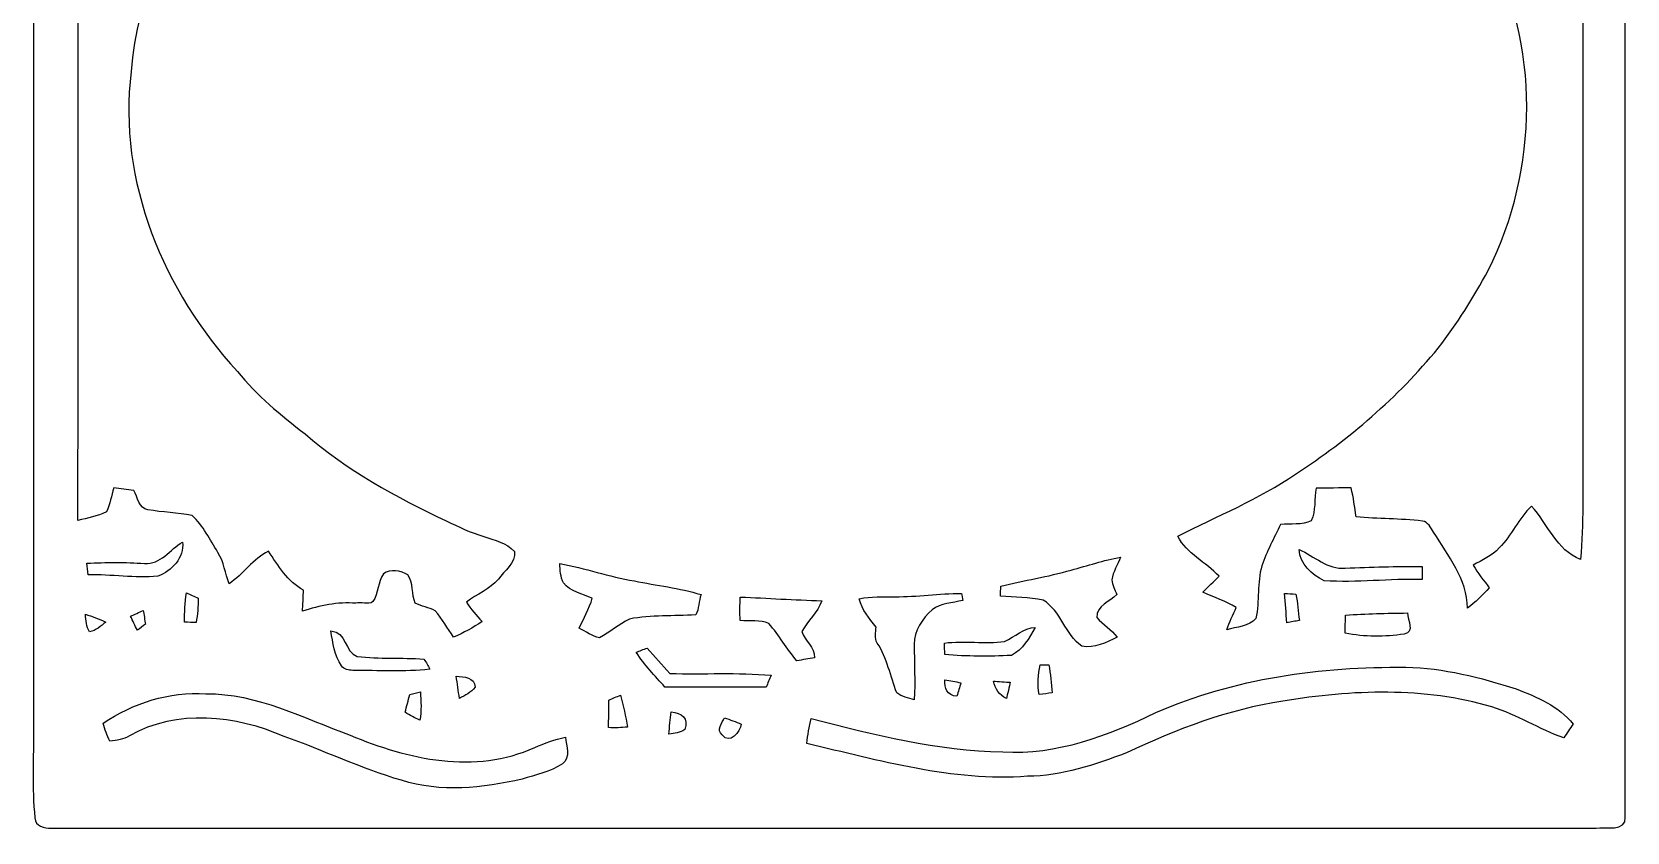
# Model space of a CAD drawing. Header units: centimetres. Extents: x -12.4 to 12.7, y -13 to 12.3.
# Drawn here: x -12.39 to 12.75, y -12.97 to -0.36 of the extents above; entities that cross this region are included whole.
import ezdxf

# ---------------------------------------------------------------- set-up
doc = ezdxf.new("R2010")
doc.units = ezdxf.units.CM
doc.header["$MEASUREMENT"] = 0
doc.layers.add('Camada 1', color=7, linetype='Continuous')

msp = doc.modelspace()

# ---------------------------------------------------------------- linework, layer by layer
at = {"layer": 'Camada 1', "color": 250}
for points, knots in [([(-10.51631, 12.22057), (-10.22809, 12.2495), (-9.93775, 12.24421), (-9.64847, 12.24456), (-9.64847, 12.24456), (-5.82683, 12.22904), (-2.00448, 12.25973), (1.81716, 12.22904), (1.81716, 12.22904), (4.63903, 12.25691), (7.4616, 12.23186), (10.28382, 12.24386), (10.28382, 12.24386), (10.75408, 12.25444), (11.25149, 12.21281), (11.66248, 11.96128), (11.66248, 11.96128), (11.97539, 11.77114), (12.29607, 11.53407), (12.44565, 11.18799), (12.44565, 11.18799), (12.54301, 10.98585), (12.64038, 10.77948), (12.68765, 10.55899), (12.68765, 10.55899), (12.74657, 10.02841), (12.71129, 9.49325), (12.71834, 8.96056), (12.71834, 8.96056), (12.71729, 1.72791), (12.71729, -5.5051), (12.71834, -12.73775), (12.71834, -12.73775), (12.73563, -12.9734), (12.39485, -12.88627), (12.26009, -12.91308), (12.26009, -12.91308), (4.14514, -12.91131), (-3.96981, -12.91026), (-12.08476, -12.91343), (-12.08476, -12.91343), (-12.19165, -12.91625), (-12.33734, -12.87956), (-12.34264, -12.74904), (-12.34264, -12.74904), (-12.3892, -12.27561), (-12.36063, -11.79865), (-12.36557, -11.32417), (-12.36557, -11.32417), (-12.3631, -4.15078), (-12.36698, 3.02295), (-12.3638, 10.19634), (-12.3638, 10.19634), (-12.36239, 10.99608), (-11.84487, 11.78066), (-11.09027, 12.06182), (-11.09027, 12.06182), (-10.90471, 12.13273), (-10.71421, 12.19517), (-10.51631, 12.22057), (-10.51631, 12.22057), (-10.51631, 12.22057), (-10.51631, 12.22057), (-10.51631, 12.22057)], [0, 0, 0, 0, 0.05882353, 0.05882353, 0.05882353, 0.05882353, 0.11764706, 0.11764706, 0.11764706, 0.11764706, 0.17647059, 0.17647059, 0.17647059, 0.17647059, 0.23529412, 0.23529412, 0.23529412, 0.23529412, 0.29411765, 0.29411765, 0.29411765, 0.29411765, 0.35294118, 0.35294118, 0.35294118, 0.35294118, 0.41176471, 0.41176471, 0.41176471, 0.41176471, 0.47058824, 0.47058824, 0.47058824, 0.47058824, 0.52941176, 0.52941176, 0.52941176, 0.52941176, 0.58823529, 0.58823529, 0.58823529, 0.58823529, 0.64705882, 0.64705882, 0.64705882, 0.64705882, 0.70588235, 0.70588235, 0.70588235, 0.70588235, 0.76470588, 0.76470588, 0.76470588, 0.76470588, 0.82352941, 0.82352941, 0.82352941, 0.82352941, 0.88235294, 0.88235294, 0.88235294, 0.88235294, 1, 1, 1, 1]), ([(-10.84968, 6.0385), (-11.16259, 5.98452), (-11.41201, 6.18913), (-11.6586, 6.33942), (-11.6586, 6.33942), (-11.66389, 1.54093), (-11.65154, -3.25967), (-11.66566, -8.0578), (-11.66566, -8.0578), (-11.51361, -8.02358), (-11.35556, -7.99394), (-11.21586, -7.92268), (-11.21586, -7.92268), (-11.15519, -7.80415), (-11.13684, -7.67009), (-11.09874, -7.54415), (-11.09874, -7.54415), (-10.99326, -7.55862), (-10.88849, -7.57167), (-10.78301, -7.58825), (-10.78301, -7.58825), (-10.71845, -7.69514), (-10.70645, -7.86765), (-10.56181, -7.89058), (-10.56181, -7.89058), (-10.33145, -7.93468), (-10.09403, -7.9308), (-9.86508, -7.98301), (-9.86508, -7.98301), (-9.68939, -8.14282), (-9.58356, -8.3626), (-9.46009, -8.56298), (-9.46009, -8.56298), (-9.35919, -8.71291), (-9.34649, -8.89635), (-9.27982, -9.06039), (-9.27982, -9.06039), (-9.0611, -8.9027), (-8.90341, -8.66987), (-8.66175, -8.54322), (-8.66175, -8.54322), (-8.50794, -8.77358), (-8.36048, -9.01947), (-8.11036, -9.15952), (-8.11036, -9.15952), (-8.11389, -9.24278), (-8.12094, -9.40894), (-8.12482, -9.49184), (-8.12482, -9.49184), (-7.85389, -9.40294), (-7.56955, -9.3405), (-7.2831, -9.36625), (-7.2831, -9.36625), (-7.20478, -9.33662), (-7.09013, -9.398), (-7.01499, -9.33944), (-7.01499, -9.33944), (-6.92679, -9.20715), (-6.93949, -9.03076), (-6.84883, -8.90094), (-6.84883, -8.90094), (-6.73982, -8.81803), (-6.57613, -8.8519), (-6.46642, -8.91681), (-6.46642, -8.91681), (-6.37399, -9.04134), (-6.41138, -9.22338), (-6.34859, -9.36378), (-6.34859, -9.36378), (-6.24946, -9.41564), (-6.13516, -9.43081), (-6.03638, -9.48443), (-6.03638, -9.48443), (-5.92349, -9.61178), (-5.83988, -9.76101), (-5.74393, -9.90141), (-5.74393, -9.90141), (-5.58624, -9.83368), (-5.43736, -9.74796), (-5.29449, -9.65341), (-5.29449, -9.65341), (-5.38692, -9.55922), (-5.47088, -9.45762), (-5.5432, -9.34755), (-5.5432, -9.34755), (-5.37916, -9.2202), (-5.17419, -9.14929), (-5.03908, -8.9849), (-5.03908, -8.9849), (-4.94877, -8.85331), (-4.75897, -8.7316), (-4.78684, -8.54816), (-4.78684, -8.54816), (-4.90573, -8.40458), (-5.10575, -8.37494), (-5.27015, -8.31144), (-5.27015, -8.31144), (-5.47546, -8.25041), (-5.66914, -8.15869), (-5.8607, -8.06485), (-5.8607, -8.06485), (-6.65021, -7.69549), (-7.42421, -7.26899), (-8.08531, -6.69502), (-8.08531, -6.69502), (-8.46984, -6.40045), (-8.84555, -6.0893), (-9.15141, -5.71112), (-9.15141, -5.71112), (-10.30887, -4.45206), (-11.04194, -2.71039), (-10.82499, -0.98249), (-10.82499, -0.98249), (-10.73856, 0.21696), (-10.20163, 1.35502), (-9.44739, 2.2793), (-9.44739, 2.2793), (-9.67176, 2.38972), (-9.90282, 2.49379), (-10.09544, 2.65642), (-10.09544, 2.65642), (-10.24784, 2.84515), (-10.41788, 3.07622), (-10.34027, 3.33657), (-10.34027, 3.33657), (-10.32792, 3.58987), (-10.04676, 3.72604), (-9.82133, 3.73274), (-9.82133, 3.73274), (-9.60826, 3.70346), (-9.35567, 3.50591), (-9.44951, 3.25931), (-9.44951, 3.25931), (-9.46538, 3.12455), (-9.61249, 3.08645), (-9.71056, 3.02472), (-9.71056, 3.02472), (-9.71409, 2.99332), (-9.72079, 2.93123), (-9.72432, 2.90019), (-9.72432, 2.90019), (-9.56239, 2.88431), (-9.39024, 2.86773), (-9.2396, 2.94252), (-9.2396, 2.94252), (-8.81803, 3.12737), (-8.37494, 3.40889), (-8.22784, 3.86997), (-8.22784, 3.86997), (-8.06379, 4.28061), (-8.14564, 4.73392), (-8.2363, 5.15161), (-8.2363, 5.15161), (-8.26452, 5.22922), (-8.28428, 5.32553), (-8.35907, 5.37139), (-8.35907, 5.37139), (-8.62506, 5.44759), (-8.90976, 5.47088), (-9.15599, 5.60705), (-9.15599, 5.60705), (-9.57897, 5.80602), (-9.8104, 6.23464), (-10.07075, 6.59765), (-10.07075, 6.59765), (-10.30499, 6.38387), (-10.51066, 6.08048), (-10.84968, 6.0385), (-10.84968, 6.0385), (-10.84968, 6.0385), (-10.84968, 6.0385), (-10.84968, 6.0385)], [0, 0, 0, 0, 0.02272727, 0.02272727, 0.02272727, 0.02272727, 0.04545455, 0.04545455, 0.04545455, 0.04545455, 0.06818182, 0.06818182, 0.06818182, 0.06818182, 0.09090909, 0.09090909, 0.09090909, 0.09090909, 0.11363636, 0.11363636, 0.11363636, 0.11363636, 0.13636364, 0.13636364, 0.13636364, 0.13636364, 0.15909091, 0.15909091, 0.15909091, 0.15909091, 0.18181818, 0.18181818, 0.18181818, 0.18181818, 0.20454545, 0.20454545, 0.20454545, 0.20454545, 0.22727273, 0.22727273, 0.22727273, 0.22727273, 0.25, 0.25, 0.25, 0.25, 0.27272727, 0.27272727, 0.27272727, 0.27272727, 0.29545455, 0.29545455, 0.29545455, 0.29545455, 0.31818182, 0.31818182, 0.31818182, 0.31818182, 0.34090909, 0.34090909, 0.34090909, 0.34090909, 0.36363636, 0.36363636, 0.36363636, 0.36363636, 0.38636364, 0.38636364, 0.38636364, 0.38636364, 0.40909091, 0.40909091, 0.40909091, 0.40909091, 0.43181818, 0.43181818, 0.43181818, 0.43181818, 0.45454545, 0.45454545, 0.45454545, 0.45454545, 0.47727273, 0.47727273, 0.47727273, 0.47727273, 0.5, 0.5, 0.5, 0.5, 0.52272727, 0.52272727, 0.52272727, 0.52272727, 0.54545455, 0.54545455, 0.54545455, 0.54545455, 0.56818182, 0.56818182, 0.56818182, 0.56818182, 0.59090909, 0.59090909, 0.59090909, 0.59090909, 0.61363636, 0.61363636, 0.61363636, 0.61363636, 0.63636364, 0.63636364, 0.63636364, 0.63636364, 0.65909091, 0.65909091, 0.65909091, 0.65909091, 0.68181818, 0.68181818, 0.68181818, 0.68181818, 0.70454545, 0.70454545, 0.70454545, 0.70454545, 0.72727273, 0.72727273, 0.72727273, 0.72727273, 0.75, 0.75, 0.75, 0.75, 0.77272727, 0.77272727, 0.77272727, 0.77272727, 0.79545455, 0.79545455, 0.79545455, 0.79545455, 0.81818182, 0.81818182, 0.81818182, 0.81818182, 0.84090909, 0.84090909, 0.84090909, 0.84090909, 0.86363636, 0.86363636, 0.86363636, 0.86363636, 0.88636364, 0.88636364, 0.88636364, 0.88636364, 0.90909091, 0.90909091, 0.90909091, 0.90909091, 0.93181818, 0.93181818, 0.93181818, 0.93181818, 0.95454545, 0.95454545, 0.95454545, 0.95454545, 1, 1, 1, 1]), ([(11.19611, 5.86634), (11.1633, 5.34211), (10.96716, 4.85422), (10.7629, 4.37762), (10.7629, 4.37762), (10.93082, 4.23404), (11.10015, 4.09222), (11.2589, 3.93806), (11.2589, 3.93806), (11.40072, 3.80048), (11.46563, 3.56835), (11.37603, 3.38702), (11.37603, 3.38702), (11.18694, 3.20146), (10.90436, 3.15348), (10.65142, 3.12279), (10.65142, 3.12279), (10.23232, 3.09633), (9.76524, 3.09104), (9.41493, 3.36127), (9.41493, 3.36127), (9.44704, 3.41806), (9.47984, 3.47416), (9.5123, 3.5306), (9.5123, 3.5306), (9.82662, 3.49003), (10.14412, 3.43853), (10.46198, 3.48262), (10.46198, 3.48262), (10.63449, 3.43147), (10.68493, 3.59622), (10.7442, 3.70417), (10.7442, 3.70417), (10.24643, 3.76237), (9.71726, 3.69323), (9.24525, 3.89608), (9.24525, 3.89608), (8.99654, 3.99909), (8.73584, 4.07776), (8.50477, 4.21887), (8.50477, 4.21887), (8.30615, 4.36527), (8.17951, 4.58294), (8.05674, 4.79213), (8.05674, 4.79213), (7.82461, 4.75686), (7.59072, 4.72793), (7.35612, 4.73322), (7.35612, 4.73322), (7.12576, 4.71417), (6.9469, 4.87645), (6.75569, 4.97134), (6.75569, 4.97134), (6.53062, 5.09693), (6.2805, 5.17066), (6.0265, 5.20876), (6.0265, 5.20876), (6.01063, 5.18019), (5.97853, 5.12339), (5.96265, 5.09517), (5.96265, 5.09517), (6.08683, 5.01544), (6.21841, 4.94841), (6.35106, 4.8835), (6.35106, 4.8835), (7.16739, 4.49545), (7.92727, 3.9945), (8.62365, 3.41983), (8.62365, 3.41983), (9.39024, 2.73861), (10.08451, 1.95439), (10.54312, 1.03046), (10.54312, 1.03046), (11.37955, -0.5521), (11.36015, -2.52695), (10.55723, -4.11868), (10.55723, -4.11868), (10.3251, -4.54554), (10.06863, -4.96041), (9.76912, -5.34353), (9.76912, -5.34353), (9.13412, -6.12069), (8.36224, -6.7818), (7.52299, -7.32931), (7.52299, -7.32931), (6.94302, -7.72548), (6.28967, -7.99006), (5.66596, -8.3058), (5.66596, -8.3058), (5.80743, -8.58767), (6.11223, -8.71537), (6.31719, -8.93974), (6.31719, -8.93974), (6.23358, -9.02406), (6.14645, -9.10484), (6.06249, -9.18916), (6.06249, -9.18916), (6.23605, -9.27312), (6.42267, -9.33238), (6.58883, -9.43257), (6.58883, -9.43257), (6.5338, -9.54722), (6.47982, -9.66223), (6.44031, -9.78323), (6.44031, -9.78323), (6.58918, -9.73772), (6.7885, -9.7342), (6.89681, -9.60332), (6.89681, -9.60332), (6.95784, -9.33238), (6.91233, -9.04169), (6.9917, -8.77288), (6.9917, -8.77288), (7.07037, -8.54851), (7.18326, -8.33826), (7.28521, -8.12412), (7.28521, -8.12412), (7.44432, -8.10225), (7.62564, -8.13999), (7.76958, -8.06626), (7.76958, -8.06626), (7.8419, -7.9054), (7.8172, -7.71878), (7.84789, -7.54874), (7.84789, -7.54874), (7.98513, -7.54839), (8.25888, -7.54768), (8.39611, -7.54733), (8.39611, -7.54733), (8.43562, -7.6962), (8.45538, -7.84825), (8.47513, -8.00135), (8.47513, -8.00135), (8.82227, -8.03804), (9.17328, -8.02816), (9.52041, -8.06944), (9.52041, -8.06944), (9.61178, -8.08284), (9.64988, -8.17633), (9.69786, -8.24301), (9.69786, -8.24301), (9.92505, -8.6166), (10.22738, -8.98243), (10.23126, -9.44351), (10.23126, -9.44351), (10.35861, -9.35002), (10.46692, -9.23431), (10.57416, -9.11966), (10.57416, -9.11966), (10.48561, -9.00536), (10.39566, -8.89176), (10.32263, -8.76723), (10.32263, -8.76723), (10.46127, -8.67904), (10.62037, -8.61695), (10.73256, -8.49242), (10.73256, -8.49242), (10.92835, -8.2931), (11.03701, -8.02569), (11.24197, -7.83414), (11.24197, -7.83414), (11.49526, -8.11177), (11.63249, -8.53123), (12.01208, -8.67269), (12.01208, -8.67269), (12.06394, -8.11142), (12.0463, -7.54733), (12.04807, -6.985), (12.04807, -6.985), (12.0456, -2.6289), (12.04912, 1.72685), (12.0463, 6.08295), (12.0463, 6.08295), (11.74644, 6.10376), (11.46634, 5.97923), (11.19611, 5.86634), (11.19611, 5.86634), (11.19611, 5.86634), (11.19611, 5.86634), (11.19611, 5.86634)], [0, 0, 0, 0, 0.02173913, 0.02173913, 0.02173913, 0.02173913, 0.04347826, 0.04347826, 0.04347826, 0.04347826, 0.06521739, 0.06521739, 0.06521739, 0.06521739, 0.08695652, 0.08695652, 0.08695652, 0.08695652, 0.10869565, 0.10869565, 0.10869565, 0.10869565, 0.13043478, 0.13043478, 0.13043478, 0.13043478, 0.15217391, 0.15217391, 0.15217391, 0.15217391, 0.17391304, 0.17391304, 0.17391304, 0.17391304, 0.19565217, 0.19565217, 0.19565217, 0.19565217, 0.2173913, 0.2173913, 0.2173913, 0.2173913, 0.23913043, 0.23913043, 0.23913043, 0.23913043, 0.26086957, 0.26086957, 0.26086957, 0.26086957, 0.2826087, 0.2826087, 0.2826087, 0.2826087, 0.30434783, 0.30434783, 0.30434783, 0.30434783, 0.32608696, 0.32608696, 0.32608696, 0.32608696, 0.34782609, 0.34782609, 0.34782609, 0.34782609, 0.36956522, 0.36956522, 0.36956522, 0.36956522, 0.39130435, 0.39130435, 0.39130435, 0.39130435, 0.41304348, 0.41304348, 0.41304348, 0.41304348, 0.43478261, 0.43478261, 0.43478261, 0.43478261, 0.45652174, 0.45652174, 0.45652174, 0.45652174, 0.47826087, 0.47826087, 0.47826087, 0.47826087, 0.5, 0.5, 0.5, 0.5, 0.52173913, 0.52173913, 0.52173913, 0.52173913, 0.54347826, 0.54347826, 0.54347826, 0.54347826, 0.56521739, 0.56521739, 0.56521739, 0.56521739, 0.58695652, 0.58695652, 0.58695652, 0.58695652, 0.60869565, 0.60869565, 0.60869565, 0.60869565, 0.63043478, 0.63043478, 0.63043478, 0.63043478, 0.65217391, 0.65217391, 0.65217391, 0.65217391, 0.67391304, 0.67391304, 0.67391304, 0.67391304, 0.69565217, 0.69565217, 0.69565217, 0.69565217, 0.7173913, 0.7173913, 0.7173913, 0.7173913, 0.73913043, 0.73913043, 0.73913043, 0.73913043, 0.76086957, 0.76086957, 0.76086957, 0.76086957, 0.7826087, 0.7826087, 0.7826087, 0.7826087, 0.80434783, 0.80434783, 0.80434783, 0.80434783, 0.82608696, 0.82608696, 0.82608696, 0.82608696, 0.84782609, 0.84782609, 0.84782609, 0.84782609, 0.86956522, 0.86956522, 0.86956522, 0.86956522, 0.89130435, 0.89130435, 0.89130435, 0.89130435, 0.91304348, 0.91304348, 0.91304348, 0.91304348, 0.93478261, 0.93478261, 0.93478261, 0.93478261, 0.95652174, 0.95652174, 0.95652174, 0.95652174, 1, 1, 1, 1]), ([(-10.61508, -8.73654), (-10.91741, -8.71855), (-11.22116, -8.71961), (-11.52384, -8.73443), (-11.52384, -8.73443), (-11.51749, -8.7944), (-11.51114, -8.85472), (-11.50444, -8.91505), (-11.50444, -8.91505), (-11.1379, -8.91293), (-10.76784, -8.97079), (-10.40271, -8.93974), (-10.40271, -8.93974), (-10.18857, -8.85931), (-9.98114, -8.64341), (-10.01748, -8.40034), (-10.01748, -8.40034), (-10.21327, -8.51182), (-10.36249, -8.763), (-10.61508, -8.73654), (-10.61508, -8.73654), (-10.61508, -8.73654), (-10.61508, -8.73654), (-10.61508, -8.73654)], [0, 0, 0, 0, 0.14285714, 0.14285714, 0.14285714, 0.14285714, 0.28571429, 0.28571429, 0.28571429, 0.28571429, 0.42857143, 0.42857143, 0.42857143, 0.42857143, 0.57142857, 0.57142857, 0.57142857, 0.57142857, 0.71428571, 0.71428571, 0.71428571, 0.71428571, 1, 1, 1, 1]), ([(7.57767, -8.51711), (7.59001, -8.74536), (7.78016, -8.9154), (7.97243, -9.0103), (7.97243, -9.0103), (8.48748, -9.04522), (9.00324, -8.97643), (9.51936, -8.98984), (9.51936, -8.98984), (9.51936, -8.92069), (9.5183, -8.8519), (9.51653, -8.78346), (9.51653, -8.78346), (9.1126, -8.78029), (8.70938, -8.79828), (8.30615, -8.80992), (8.30615, -8.80992), (8.02393, -8.84026), (7.81932, -8.61871), (7.57767, -8.51711), (7.57767, -8.51711), (7.57767, -8.51711), (7.57767, -8.51711), (7.57767, -8.51711)], [0, 0, 0, 0, 0.14285714, 0.14285714, 0.14285714, 0.14285714, 0.28571429, 0.28571429, 0.28571429, 0.28571429, 0.42857143, 0.42857143, 0.42857143, 0.42857143, 0.57142857, 0.57142857, 0.57142857, 0.57142857, 0.71428571, 0.71428571, 0.71428571, 0.71428571, 1, 1, 1, 1]), ([(-4.07211, -8.73901), (-4.064, -8.84237), (-4.06188, -8.95068), (-4.01532, -9.04557), (-4.01532, -9.04557), (-3.90137, -9.18386), (-3.7151, -9.21632), (-3.55882, -9.28687), (-3.55882, -9.28687), (-3.60962, -9.45162), (-3.69394, -9.60226), (-3.76661, -9.75748), (-3.76661, -9.75748), (-3.66113, -9.8104), (-3.56306, -9.8873), (-3.44417, -9.90776), (-3.44417, -9.90776), (-3.27836, -9.82416), (-3.13866, -9.69504), (-2.97251, -9.61355), (-2.97251, -9.61355), (-2.62784, -9.5504), (-2.27718, -9.56769), (-1.92899, -9.54934), (-1.92899, -9.54934), (-1.87501, -9.45303), (-1.88313, -9.32744), (-1.84503, -9.22937), (-1.84503, -9.22937), (-2.18793, -9.12283), (-2.546, -9.08473), (-2.89631, -9.01382), (-2.89631, -9.01382), (-3.29318, -8.94256), (-3.67665, -8.81486), (-4.07211, -8.73901), (-4.07211, -8.73901), (-4.07211, -8.73901), (-4.07211, -8.73901), (-4.07211, -8.73901)], [0, 0, 0, 0, 0.09090909, 0.09090909, 0.09090909, 0.09090909, 0.18181818, 0.18181818, 0.18181818, 0.18181818, 0.27272727, 0.27272727, 0.27272727, 0.27272727, 0.36363636, 0.36363636, 0.36363636, 0.36363636, 0.45454545, 0.45454545, 0.45454545, 0.45454545, 0.54545455, 0.54545455, 0.54545455, 0.54545455, 0.63636364, 0.63636364, 0.63636364, 0.63636364, 0.72727273, 0.72727273, 0.72727273, 0.72727273, 0.81818182, 0.81818182, 0.81818182, 0.81818182, 1, 1, 1, 1]), ([(3.98498, -8.84202), (3.62126, -8.95068), (3.24379, -9.00218), (2.87655, -9.09743), (2.87655, -9.09743), (2.87549, -9.14859), (2.87479, -9.20009), (2.87408, -9.25195), (2.87408, -9.25195), (3.09809, -9.27206), (3.32564, -9.26959), (3.54683, -9.31616), (3.54683, -9.31616), (3.82552, -9.48337), (3.89326, -9.85873), (4.15572, -10.04429), (4.15572, -10.04429), (4.35046, -10.07816), (4.54201, -9.98432), (4.71311, -9.90141), (4.71311, -9.90141), (4.6228, -9.78006), (4.48522, -9.70633), (4.39173, -9.58921), (4.39173, -9.58921), (4.38503, -9.40752), (4.59669, -9.33591), (4.70464, -9.22972), (4.70464, -9.22972), (4.67642, -9.15211), (4.63656, -9.07732), (4.62492, -8.99513), (4.62492, -8.99513), (4.64644, -8.86813), (4.72299, -8.75841), (4.76426, -8.63706), (4.76426, -8.63706), (4.50003, -8.68821), (4.24462, -8.77323), (3.98498, -8.84202), (3.98498, -8.84202), (3.98498, -8.84202), (3.98498, -8.84202), (3.98498, -8.84202)], [0, 0, 0, 0, 0.08333333, 0.08333333, 0.08333333, 0.08333333, 0.16666667, 0.16666667, 0.16666667, 0.16666667, 0.25, 0.25, 0.25, 0.25, 0.33333333, 0.33333333, 0.33333333, 0.33333333, 0.41666667, 0.41666667, 0.41666667, 0.41666667, 0.5, 0.5, 0.5, 0.5, 0.58333333, 0.58333333, 0.58333333, 0.58333333, 0.66666667, 0.66666667, 0.66666667, 0.66666667, 0.75, 0.75, 0.75, 0.75, 0.83333333, 0.83333333, 0.83333333, 0.83333333, 1, 1, 1, 1]), ([(-9.95433, -9.2008), (-9.98396, -9.35355), (-9.98291, -9.50877), (-9.98326, -9.66435), (-9.98326, -9.66435), (-9.92293, -9.66541), (-9.86261, -9.66717), (-9.80228, -9.66893), (-9.80228, -9.66893), (-9.77829, -9.54193), (-9.76947, -9.41211), (-9.76947, -9.28335), (-9.76947, -9.28335), (-9.83121, -9.25583), (-9.89259, -9.22796), (-9.95433, -9.2008), (-9.95433, -9.2008), (-9.95433, -9.2008), (-9.95433, -9.2008), (-9.95433, -9.2008)], [0, 0, 0, 0, 0.16666667, 0.16666667, 0.16666667, 0.16666667, 0.33333333, 0.33333333, 0.33333333, 0.33333333, 0.5, 0.5, 0.5, 0.5, 0.66666667, 0.66666667, 0.66666667, 0.66666667, 1, 1, 1, 1]), ([(-1.22767, -9.26712), (-1.23437, -9.39094), (-1.23366, -9.51371), (-1.22908, -9.63859), (-1.22908, -9.63859), (-1.08091, -9.65659), (-0.91405, -9.61708), (-0.77752, -9.68587), (-0.77752, -9.68587), (-0.61313, -9.86649), (-0.49777, -10.08733), (-0.33549, -10.27148), (-0.33549, -10.27148), (-0.24271, -10.25596), (-0.14958, -10.24079), (-0.05609, -10.22526), (-0.05609, -10.22526), (-0.05468, -10.05558), (-0.20602, -9.95715), (-0.25964, -9.81287), (-0.25964, -9.81287), (-0.16863, -9.64106), (-0.00635, -9.51548), (0.05574, -9.32568), (0.05574, -9.32568), (-0.37253, -9.31369), (-0.79975, -9.2837), (-1.22767, -9.26712), (-1.22767, -9.26712), (-1.22767, -9.26712), (-1.22767, -9.26712), (-1.22767, -9.26712)], [0, 0, 0, 0, 0.11111111, 0.11111111, 0.11111111, 0.11111111, 0.22222222, 0.22222222, 0.22222222, 0.22222222, 0.33333333, 0.33333333, 0.33333333, 0.33333333, 0.44444444, 0.44444444, 0.44444444, 0.44444444, 0.55555556, 0.55555556, 0.55555556, 0.55555556, 0.66666667, 0.66666667, 0.66666667, 0.66666667, 0.77777778, 0.77777778, 0.77777778, 0.77777778, 1, 1, 1, 1]), ([(1.21179, -9.26253), (1.02341, -9.26571), (0.83326, -9.25195), (0.64841, -9.29569), (0.64841, -9.29569), (0.68827, -9.47103), (0.80433, -9.60508), (0.91299, -9.74125), (0.91299, -9.74125), (0.90946, -9.82451), (0.88124, -9.91729), (0.93204, -9.99278), (0.93204, -9.99278), (1.08691, -10.23126), (1.13806, -10.51736), (1.2386, -10.77912), (1.2386, -10.77912), (1.31727, -10.84157), (1.42205, -10.85603), (1.51448, -10.88919), (1.51448, -10.88919), (1.5307, -10.59709), (1.51483, -10.30429), (1.51165, -10.01289), (1.51165, -10.01289), (1.51412, -9.79946), (1.64006, -9.60649), (1.79458, -9.46856), (1.79458, -9.46856), (1.93252, -9.36025), (2.11702, -9.36449), (2.28036, -9.32004), (2.28036, -9.32004), (2.27436, -9.29252), (2.26236, -9.23749), (2.25637, -9.20997), (2.25637, -9.20997), (1.90712, -9.21103), (1.56069, -9.2643), (1.21179, -9.26253), (1.21179, -9.26253), (1.21179, -9.26253), (1.21179, -9.26253), (1.21179, -9.26253)], [0, 0, 0, 0, 0.08333333, 0.08333333, 0.08333333, 0.08333333, 0.16666667, 0.16666667, 0.16666667, 0.16666667, 0.25, 0.25, 0.25, 0.25, 0.33333333, 0.33333333, 0.33333333, 0.33333333, 0.41666667, 0.41666667, 0.41666667, 0.41666667, 0.5, 0.5, 0.5, 0.5, 0.58333333, 0.58333333, 0.58333333, 0.58333333, 0.66666667, 0.66666667, 0.66666667, 0.66666667, 0.75, 0.75, 0.75, 0.75, 0.83333333, 0.83333333, 0.83333333, 0.83333333, 1, 1, 1, 1]), ([(7.34907, -9.20962), (7.36, -9.36307), (7.37376, -9.51936), (7.38717, -9.67387), (7.38717, -9.67387), (7.45243, -9.66117), (7.51769, -9.64847), (7.58331, -9.63577), (7.58331, -9.63577), (7.5625, -9.49748), (7.55791, -9.35814), (7.52757, -9.22302), (7.52757, -9.22302), (7.46795, -9.21456), (7.40833, -9.21209), (7.34907, -9.20962), (7.34907, -9.20962), (7.34907, -9.20962), (7.34907, -9.20962), (7.34907, -9.20962)], [0, 0, 0, 0, 0.16666667, 0.16666667, 0.16666667, 0.16666667, 0.33333333, 0.33333333, 0.33333333, 0.33333333, 0.5, 0.5, 0.5, 0.5, 0.66666667, 0.66666667, 0.66666667, 0.66666667, 1, 1, 1, 1]), ([(-11.54712, -9.53911), (-11.5383, -9.63401), (-11.53372, -9.73455), (-11.4808, -9.81745), (-11.4808, -9.81745), (-11.38061, -9.79523), (-11.30229, -9.72608), (-11.22645, -9.66152), (-11.22645, -9.66152), (-11.33016, -9.61425), (-11.43847, -9.57121), (-11.54712, -9.53911), (-11.54712, -9.53911), (-11.54712, -9.53911), (-11.54712, -9.53911), (-11.54712, -9.53911)], [0, 0, 0, 0, 0.2, 0.2, 0.2, 0.2, 0.4, 0.4, 0.4, 0.4, 0.6, 0.6, 0.6, 0.6, 1, 1, 1, 1]), ([(-10.83416, -9.56945), (-10.80064, -9.64424), (-10.76501, -9.71832), (-10.72621, -9.79099), (-10.72621, -9.79099), (-10.68387, -9.75854), (-10.64189, -9.72608), (-10.59956, -9.69398), (-10.59956, -9.69398), (-10.60838, -9.64036), (-10.62637, -9.53311), (-10.63519, -9.47949), (-10.63519, -9.47949), (-10.70187, -9.50877), (-10.76784, -9.53911), (-10.83416, -9.56945), (-10.83416, -9.56945), (-10.83416, -9.56945), (-10.83416, -9.56945), (-10.83416, -9.56945)], [0, 0, 0, 0, 0.16666667, 0.16666667, 0.16666667, 0.16666667, 0.33333333, 0.33333333, 0.33333333, 0.33333333, 0.5, 0.5, 0.5, 0.5, 0.66666667, 0.66666667, 0.66666667, 0.66666667, 1, 1, 1, 1]), ([(8.30933, -9.55181), (8.30756, -9.62307), (8.30439, -9.76489), (8.30263, -9.8358), (8.30263, -9.8358), (8.60813, -9.90106), (8.92845, -9.89612), (9.23607, -9.85132), (9.23607, -9.85132), (9.40153, -9.82274), (9.29217, -9.63542), (9.28511, -9.5183), (9.28511, -9.5183), (8.95914, -9.52147), (8.63388, -9.52923), (8.30933, -9.55181), (8.30933, -9.55181), (8.30933, -9.55181), (8.30933, -9.55181), (8.30933, -9.55181)], [0, 0, 0, 0, 0.16666667, 0.16666667, 0.16666667, 0.16666667, 0.33333333, 0.33333333, 0.33333333, 0.33333333, 0.5, 0.5, 0.5, 0.5, 0.66666667, 0.66666667, 0.66666667, 0.66666667, 1, 1, 1, 1]), ([(-7.6768, -9.80017), (-7.64752, -9.98749), (-7.62212, -10.19069), (-7.50993, -10.35085), (-7.50993, -10.35085), (-7.4743, -10.41259), (-7.39775, -10.4207), (-7.33354, -10.42282), (-7.33354, -10.42282), (-6.92891, -10.42494), (-6.52321, -10.45069), (-6.11964, -10.40553), (-6.11964, -10.40553), (-6.14856, -10.35121), (-6.17432, -10.29547), (-6.21277, -10.24784), (-6.21277, -10.24784), (-6.56167, -10.21644), (-6.91444, -10.24678), (-7.26193, -10.20445), (-7.26193, -10.20445), (-7.46442, -10.13284), (-7.43232, -9.81604), (-7.6768, -9.80017), (-7.6768, -9.80017), (-7.6768, -9.80017), (-7.6768, -9.80017), (-7.6768, -9.80017)], [0, 0, 0, 0, 0.125, 0.125, 0.125, 0.125, 0.25, 0.25, 0.25, 0.25, 0.375, 0.375, 0.375, 0.375, 0.5, 0.5, 0.5, 0.5, 0.625, 0.625, 0.625, 0.625, 0.75, 0.75, 0.75, 0.75, 1, 1, 1, 1]), ([(2.93864, -9.96738), (2.62467, -10.01113), (2.30505, -9.95151), (1.99073, -9.99278), (1.99073, -9.99278), (1.99178, -10.05276), (1.99319, -10.11308), (1.99461, -10.17376), (1.99461, -10.17376), (2.34386, -10.2041), (2.69593, -10.20763), (3.04588, -10.18646), (3.04588, -10.18646), (3.22333, -10.09544), (3.32493, -9.912), (3.42159, -9.74513), (3.42159, -9.74513), (3.23674, -9.75748), (3.09809, -9.89048), (2.93864, -9.96738), (2.93864, -9.96738), (2.93864, -9.96738), (2.93864, -9.96738), (2.93864, -9.96738)], [0, 0, 0, 0, 0.14285714, 0.14285714, 0.14285714, 0.14285714, 0.28571429, 0.28571429, 0.28571429, 0.28571429, 0.42857143, 0.42857143, 0.42857143, 0.42857143, 0.57142857, 0.57142857, 0.57142857, 0.57142857, 0.71428571, 0.71428571, 0.71428571, 0.71428571, 1, 1, 1, 1]), ([(-2.86702, -10.13813), (-2.74073, -10.34062), (-2.56928, -10.50819), (-2.41406, -10.6874), (-2.41406, -10.6874), (-1.88313, -10.68987), (-1.3522, -10.68846), (-0.82091, -10.69058), (-0.82091, -10.69058), (-0.79375, -10.62673), (-0.76764, -10.56287), (-0.74224, -10.49902), (-0.74224, -10.49902), (-1.27317, -10.45563), (-1.80728, -10.48597), (-2.33962, -10.47291), (-2.33962, -10.47291), (-2.45745, -10.33851), (-2.57493, -10.20374), (-2.69558, -10.07216), (-2.69558, -10.07216), (-2.75308, -10.09368), (-2.81023, -10.11555), (-2.86702, -10.13813), (-2.86702, -10.13813), (-2.86702, -10.13813), (-2.86702, -10.13813), (-2.86702, -10.13813)], [0, 0, 0, 0, 0.125, 0.125, 0.125, 0.125, 0.25, 0.25, 0.25, 0.25, 0.375, 0.375, 0.375, 0.375, 0.5, 0.5, 0.5, 0.5, 0.625, 0.625, 0.625, 0.625, 0.75, 0.75, 0.75, 0.75, 1, 1, 1, 1]), ([(-5.7023, -10.51525), (-5.68678, -10.63025), (-5.6702, -10.74879), (-5.65256, -10.86485), (-5.65256, -10.86485), (-5.56295, -10.81864), (-5.46735, -10.77242), (-5.40632, -10.68881), (-5.40632, -10.68881), (-5.41408, -10.52901), (-5.58024, -10.52301), (-5.7023, -10.51525), (-5.7023, -10.51525), (-5.7023, -10.51525), (-5.7023, -10.51525), (-5.7023, -10.51525)], [0, 0, 0, 0, 0.2, 0.2, 0.2, 0.2, 0.4, 0.4, 0.4, 0.4, 0.6, 0.6, 0.6, 0.6, 1, 1, 1, 1]), ([(5.3213, -11.08957), (4.57024, -11.45081), (3.75708, -11.75949), (2.90971, -11.70975), (2.90971, -11.70975), (1.88207, -11.68929), (0.87983, -11.43706), (-0.10971, -11.18164), (-0.10971, -11.18164), (-0.14393, -11.31111), (-0.16298, -11.44235), (-0.17851, -11.57605), (-0.17851, -11.57605), (0.96132, -11.84487), (2.11314, -12.17754), (3.29777, -12.09393), (3.29777, -12.09393), (3.84034, -12.08828), (4.35998, -11.91436), (4.86057, -11.7221), (4.86057, -11.7221), (5.6448, -11.35415), (6.46324, -11.03771), (7.32437, -10.90824), (7.32437, -10.90824), (8.41128, -10.72974), (9.5504, -10.68176), (10.6172, -11.00032), (10.6172, -11.00032), (11.01266, -11.11956), (11.36086, -11.35062), (11.74891, -11.48821), (11.74891, -11.48821), (11.79795, -11.41518), (11.84698, -11.34216), (11.89672, -11.26949), (11.89672, -11.26949), (11.66848, -10.98726), (11.3284, -10.84298), (10.99926, -10.71668), (10.99926, -10.71668), (10.43623, -10.53712), (9.85626, -10.38119), (9.26112, -10.37519), (9.26112, -10.37519), (7.92092, -10.35826), (6.55602, -10.5477), (5.3213, -11.08957), (5.3213, -11.08957), (5.3213, -11.08957), (5.3213, -11.08957), (5.3213, -11.08957)], [0, 0, 0, 0, 0.07142857, 0.07142857, 0.07142857, 0.07142857, 0.14285714, 0.14285714, 0.14285714, 0.14285714, 0.21428571, 0.21428571, 0.21428571, 0.21428571, 0.28571429, 0.28571429, 0.28571429, 0.28571429, 0.35714286, 0.35714286, 0.35714286, 0.35714286, 0.42857143, 0.42857143, 0.42857143, 0.42857143, 0.5, 0.5, 0.5, 0.5, 0.57142857, 0.57142857, 0.57142857, 0.57142857, 0.64285714, 0.64285714, 0.64285714, 0.64285714, 0.71428571, 0.71428571, 0.71428571, 0.71428571, 0.78571429, 0.78571429, 0.78571429, 0.78571429, 0.85714286, 0.85714286, 0.85714286, 0.85714286, 1, 1, 1, 1]), ([(3.49709, -10.33674), (3.46569, -10.4902), (3.45017, -10.6486), (3.48403, -10.80347), (3.48403, -10.80347), (3.55177, -10.795), (3.62021, -10.78724), (3.68829, -10.77912), (3.68829, -10.77912), (3.67524, -10.63025), (3.65936, -10.48138), (3.63502, -10.33427), (3.63502, -10.33427), (3.60045, -10.33498), (3.53166, -10.33604), (3.49709, -10.33674), (3.49709, -10.33674), (3.49709, -10.33674), (3.49709, -10.33674), (3.49709, -10.33674)], [0, 0, 0, 0, 0.16666667, 0.16666667, 0.16666667, 0.16666667, 0.33333333, 0.33333333, 0.33333333, 0.33333333, 0.5, 0.5, 0.5, 0.5, 0.66666667, 0.66666667, 0.66666667, 0.66666667, 1, 1, 1, 1]), ([(-11.26843, -11.25714), (-11.23456, -11.35027), (-11.21022, -11.45222), (-11.15907, -11.53971), (-11.15907, -11.53971), (-11.05323, -11.52842), (-10.94422, -11.5129), (-10.85144, -11.45752), (-10.85144, -11.45752), (-10.11202, -11.02466), (-9.17363, -11.1379), (-8.41446, -11.46422), (-8.41446, -11.46422), (-7.79462, -11.68435), (-7.19914, -11.97187), (-6.56696, -12.15672), (-6.56696, -12.15672), (-5.94783, -12.35251), (-5.28673, -12.27984), (-4.66513, -12.13838), (-4.66513, -12.13838), (-4.45206, -12.06782), (-4.21852, -12.02549), (-4.03049, -11.89567), (-4.03049, -11.89567), (-3.89502, -11.79583), (-3.9691, -11.61697), (-3.98039, -11.47692), (-3.98039, -11.47692), (-4.14796, -11.5129), (-4.30953, -11.57041), (-4.46581, -11.6392), (-4.46581, -11.6392), (-5.40173, -12.06429), (-6.46747, -11.83076), (-7.37411, -11.44341), (-7.37411, -11.44341), (-8.11565, -11.17953), (-8.83955, -10.78089), (-9.64812, -10.79324), (-9.64812, -10.79324), (-10.22421, -10.75231), (-10.79359, -10.93858), (-11.26843, -11.25714), (-11.26843, -11.25714), (-11.26843, -11.25714), (-11.26843, -11.25714), (-11.26843, -11.25714)], [0, 0, 0, 0, 0.07692308, 0.07692308, 0.07692308, 0.07692308, 0.15384615, 0.15384615, 0.15384615, 0.15384615, 0.23076923, 0.23076923, 0.23076923, 0.23076923, 0.30769231, 0.30769231, 0.30769231, 0.30769231, 0.38461538, 0.38461538, 0.38461538, 0.38461538, 0.46153846, 0.46153846, 0.46153846, 0.46153846, 0.53846154, 0.53846154, 0.53846154, 0.53846154, 0.61538462, 0.61538462, 0.61538462, 0.61538462, 0.69230769, 0.69230769, 0.69230769, 0.69230769, 0.76923077, 0.76923077, 0.76923077, 0.76923077, 0.84615385, 0.84615385, 0.84615385, 0.84615385, 1, 1, 1, 1]), ([(-6.43467, -10.80382), (-6.45936, -10.89695), (-6.4837, -10.99009), (-6.5084, -11.08463), (-6.5084, -11.08463), (-6.43326, -11.12873), (-6.3567, -11.17036), (-6.27839, -11.20987), (-6.27839, -11.20987), (-6.24734, -11.06135), (-6.25687, -10.9093), (-6.26816, -10.75937), (-6.26816, -10.75937), (-6.32354, -10.77383), (-6.37928, -10.789), (-6.43467, -10.80382), (-6.43467, -10.80382), (-6.43467, -10.80382), (-6.43467, -10.80382), (-6.43467, -10.80382)], [0, 0, 0, 0, 0.16666667, 0.16666667, 0.16666667, 0.16666667, 0.33333333, 0.33333333, 0.33333333, 0.33333333, 0.5, 0.5, 0.5, 0.5, 0.66666667, 0.66666667, 0.66666667, 0.66666667, 1, 1, 1, 1]), ([(1.99566, -10.57381), (1.99461, -10.69904), (2.02353, -10.82181), (2.18758, -10.83239), (2.18758, -10.83239), (2.20804, -10.76078), (2.2285, -10.68987), (2.24755, -10.61826), (2.24755, -10.61826), (2.16394, -10.60238), (2.07963, -10.58721), (1.99566, -10.57381), (1.99566, -10.57381), (1.99566, -10.57381), (1.99566, -10.57381), (1.99566, -10.57381)], [0, 0, 0, 0, 0.2, 0.2, 0.2, 0.2, 0.4, 0.4, 0.4, 0.4, 0.6, 0.6, 0.6, 0.6, 1, 1, 1, 1]), ([(2.76225, -10.59251), (2.78412, -10.71351), (2.85785, -10.81158), (2.96686, -10.86873), (2.96686, -10.86873), (2.98203, -10.80417), (3.01272, -10.67541), (3.02789, -10.61085), (3.02789, -10.61085), (2.96122, -10.60626), (2.82857, -10.59709), (2.76225, -10.59251), (2.76225, -10.59251), (2.76225, -10.59251), (2.76225, -10.59251), (2.76225, -10.59251)], [0, 0, 0, 0, 0.2, 0.2, 0.2, 0.2, 0.4, 0.4, 0.4, 0.4, 0.6, 0.6, 0.6, 0.6, 1, 1, 1, 1]), ([(-3.29918, -10.89448), (-3.29988, -11.00208), (-3.30129, -11.21763), (-3.302, -11.32522), (-3.302, -11.32522), (-3.20216, -11.33122), (-3.10198, -11.32875), (-3.00249, -11.31746), (-3.00249, -11.31746), (-3.03036, -11.14742), (-3.07022, -10.9795), (-3.11432, -10.81334), (-3.11432, -10.81334), (-3.17641, -10.8391), (-3.23815, -10.86626), (-3.29918, -10.89448), (-3.29918, -10.89448), (-3.29918, -10.89448), (-3.29918, -10.89448), (-3.29918, -10.89448)], [0, 0, 0, 0, 0.16666667, 0.16666667, 0.16666667, 0.16666667, 0.33333333, 0.33333333, 0.33333333, 0.33333333, 0.5, 0.5, 0.5, 0.5, 0.66666667, 0.66666667, 0.66666667, 0.66666667, 1, 1, 1, 1]), ([(-2.3174, -11.07652), (-2.3301, -11.19611), (-2.3435, -11.30688), (-2.35091, -11.43035), (-2.35091, -11.43035), (-2.26624, -11.41518), (-2.17311, -11.41201), (-2.10326, -11.35556), (-2.10326, -11.35556), (-2.02988, -11.17283), (-2.15265, -11.0998), (-2.3174, -11.07652), (-2.3174, -11.07652), (-2.3174, -11.07652), (-2.3174, -11.07652), (-2.3174, -11.07652)], [0, 0, 0, 0, 0.2, 0.2, 0.2, 0.2, 0.4, 0.4, 0.4, 0.4, 0.6, 0.6, 0.6, 0.6, 1, 1, 1, 1]), ([(-1.47567, -11.1693), (-1.51201, -11.25467), (-1.61502, -11.36368), (-1.51095, -11.44058), (-1.51095, -11.44058), (-1.40264, -11.60251), (-1.22379, -11.39155), (-1.21109, -11.26949), (-1.21109, -11.26949), (-1.29928, -11.23491), (-1.38747, -11.20211), (-1.47567, -11.1693)], [0, 0, 0, 0, 0.25, 0.25, 0.25, 0.25, 0.5, 0.5, 0.5, 0.5, 1, 1, 1, 1])]:
    msp.add_open_spline(points, degree=3, knots=knots, dxfattribs=at)

doc.saveas('drawing.dxf')
